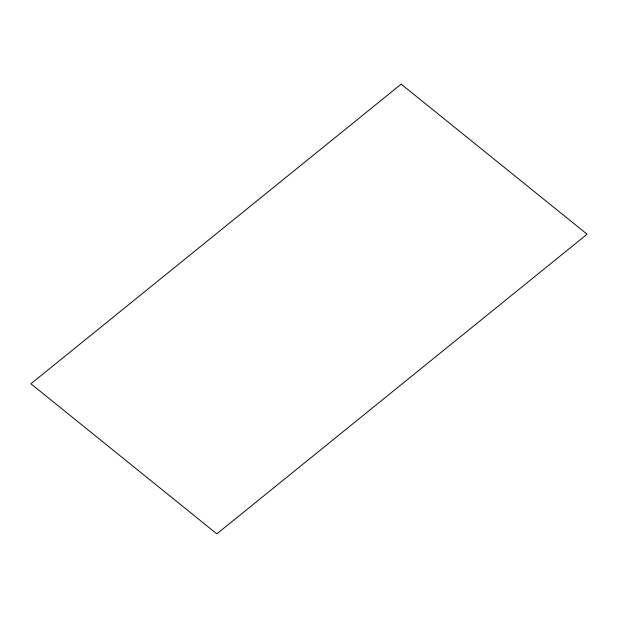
<?xml version="1.0" encoding="UTF-8"?>
<svg xmlns="http://www.w3.org/2000/svg" width="618" height="618" viewBox="0 0 618 618"><rect width="100%" height="100%" fill="white"/><g stroke="black" fill="none" stroke-linecap="round" stroke-linejoin="round"><path stroke-width="0.93" d="M401.159 84.133L30.9 383.786L216.841 533.867L587.1 234.214L401.159 84.133"/></g></svg>
